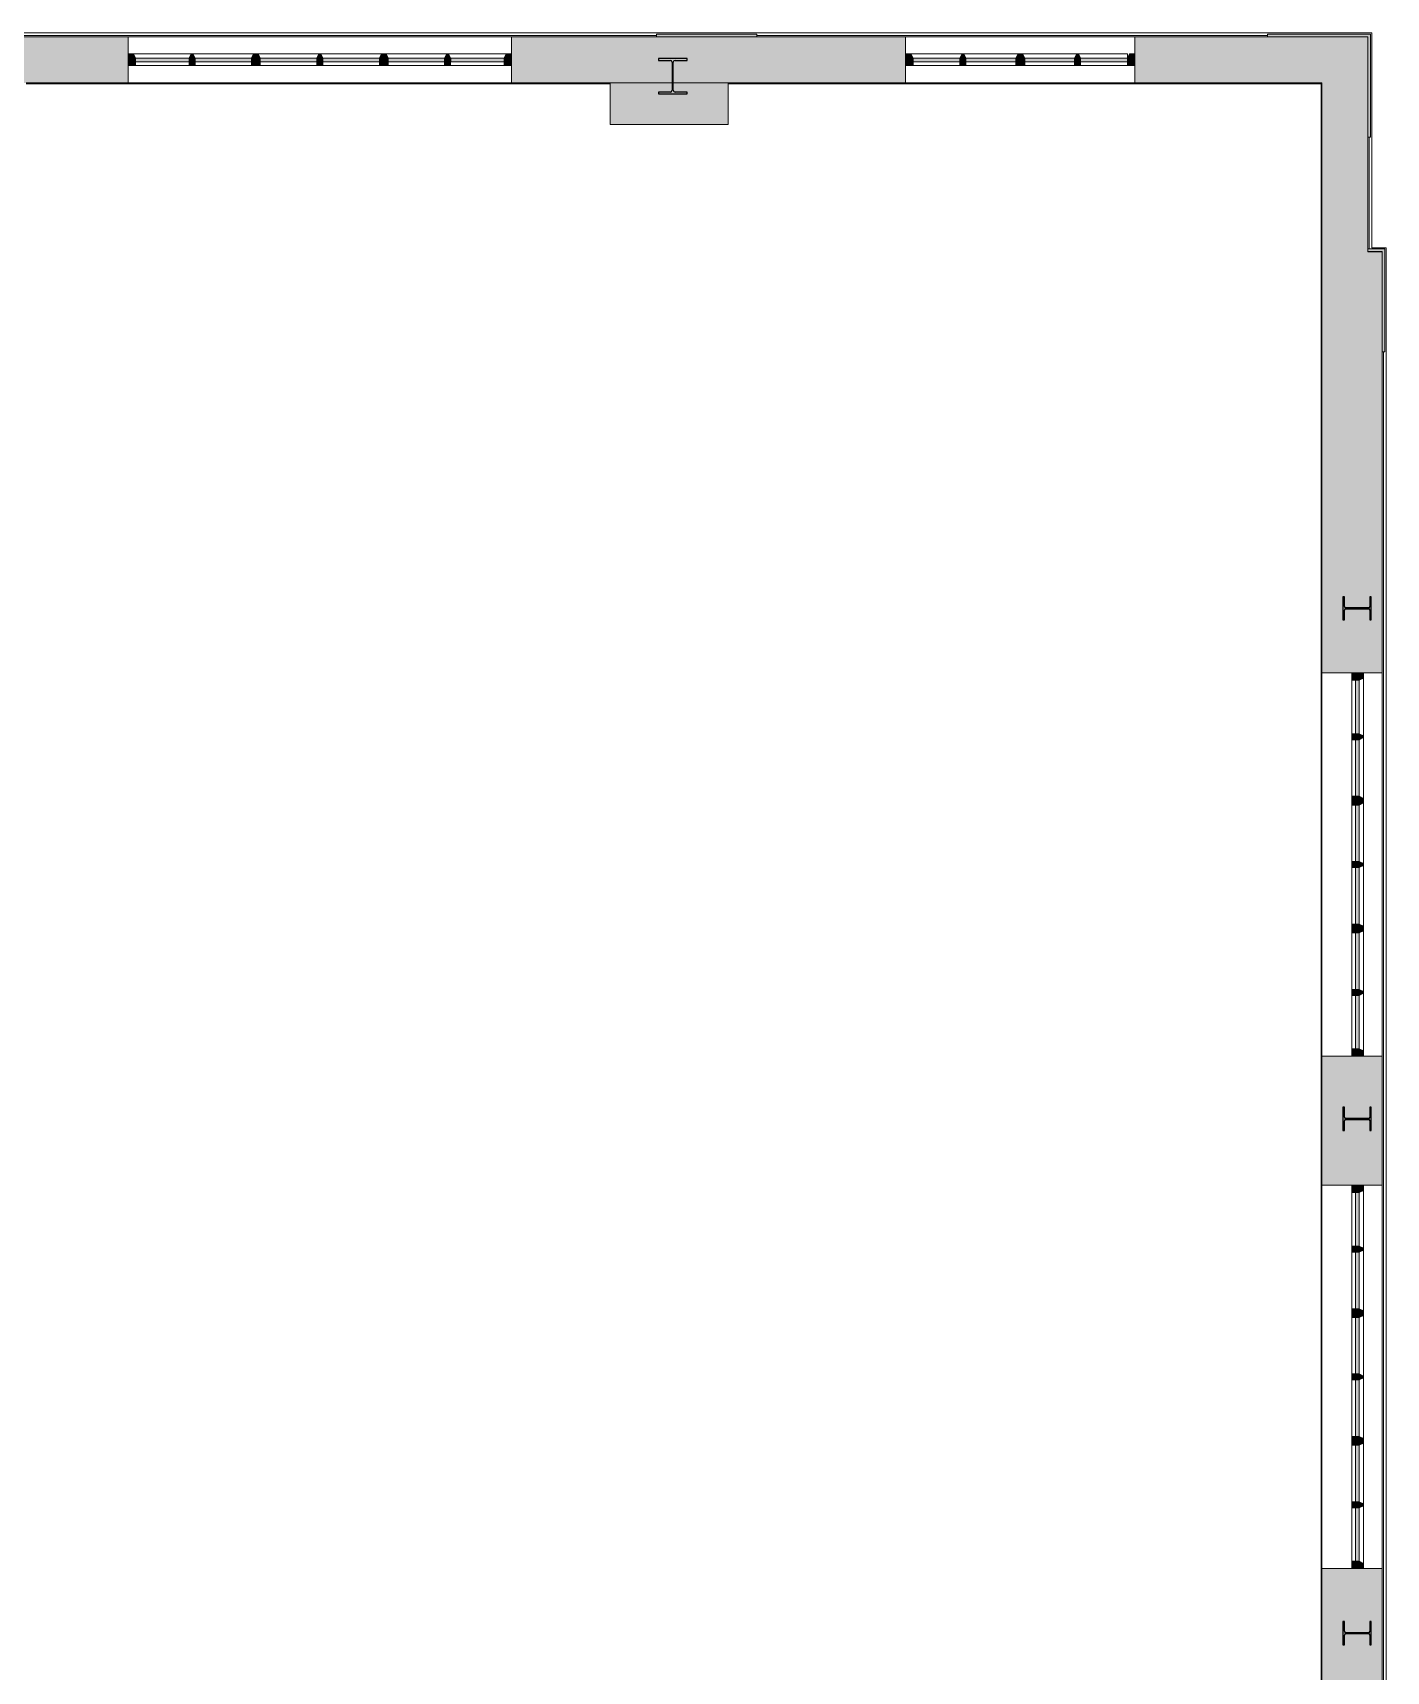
# Model space of a CAD drawing. Header units: inches. Extents: x -3803 to -1421, y -3454 to -210.
# Drawn here: x -2007 to -1629.3, y -669.8 to -212.5 of the extents above; entities that cross this region are included whole.
import ezdxf

# ---------------------------------------------------------------- set-up
doc = ezdxf.new("R2010")
doc.units = ezdxf.units.IN
doc.header["$MEASUREMENT"] = 0
for name, color, linetype, lineweight in [('A-FLOR', 192, 'Continuous', 13), ('A-GLAZ-CURT', 52, 'Continuous', 13), ('A-GLAZ-CWMG', 51, 'Continuous', 13), ('A-WALL', 113, 'Continuous', 13), ('A-WALL-PATT', 111, 'Continuous', 13), ('I-WALL', 2, 'Continuous', 13), ('S-COLS', 52, 'Continuous', 13)]:
    doc.layers.add(name, color=color, linetype=linetype, lineweight=lineweight)

# ---------------------------------------------------------------- blocks, each defined once
blk = doc.blocks.new('_STL - Column - W Shape - 2017v1 - W10x39-1513825-DIMENSION PLAN - LEVEL 2 _579_ - 2__ - CAD')
at = {"layer": 'S-COLS'}
blk.add_hatch(color=130, dxfattribs=at).paths.add_polyline_path([(-4, -4.96), (3.99, -4.96), (3.99, -4.43), (0.66, -4.43), (0.31, -4.28), (0.16, -3.93), (0.16, 3.93), (0.31, 4.28), (0.66, 4.43), (3.99, 4.43), (3.99, 4.96), (-4, 4.96), (-4, 4.43), (-0.66, 4.43), (-0.31, 4.28), (-0.16, 3.93), (-0.16, -3.93), (-0.31, -4.28), (-0.66, -4.43), (-4, -4.43)], flags=0)
at = {"layer": 'S-COLS', "color": 253, "lineweight": 25}
for p, q in [((3.99, 4.96), (-4, 4.96)), ((-4, 4.96), (-4, 4.43)), ((3.99, 4.43), (3.99, 4.96)), ((-4, 4.43), (-0.66, 4.43)), ((-0.16, 3.93), (-0.16, -3.93)), ((0.16, -3.93), (0.16, 3.93)), ((0.66, 4.43), (3.99, 4.43)), ((-0.66, -4.43), (-4, -4.43)), ((-4, -4.43), (-4, -4.96)), ((3.99, -4.43), (0.66, -4.43)), ((3.99, -4.96), (3.99, -4.43)), ((-4, -4.96), (3.99, -4.96))]:
    blk.add_line(p, q, dxfattribs=at)
for centre, start, end in [((-0.66, 3.93), 0, 90), ((0.66, 3.93), 90, 180), ((-0.66, -3.93), 270, 0), ((0.66, -3.93), 180, 270)]:
    blk.add_arc(centre, 0.5, start, end, dxfattribs=at)
blk = doc.blocks.new('15830016-STRUCT_MARTINEZ-MOORE_CENTRAL_v2018_rvt-1-DIMENSION PLAN - LEVEL 2 _579_ - 2__ - CAD')
at = {"layer": 'S-COLS', "lineweight": 5}
for points in [[(-1633.83, -376.39), (-1633.43, -376.39), (-1633.43, -369.89), (-1633.83, -369.89), (-1633.83, -372.63), (-1633.94, -372.9), (-1634.22, -373.02), (-1640.57, -373.02), (-1640.85, -372.9), (-1640.96, -372.63), (-1640.96, -369.89), (-1641.36, -369.89), (-1641.36, -376.39), (-1640.96, -376.39), (-1640.96, -373.66), (-1640.85, -373.38), (-1640.57, -373.27), (-1634.22, -373.27), (-1633.94, -373.38), (-1633.83, -373.66)], [(-1633.83, -518.89), (-1633.43, -518.89), (-1633.43, -512.39), (-1633.83, -512.39), (-1633.83, -515.13), (-1633.94, -515.4), (-1634.22, -515.52), (-1640.57, -515.52), (-1640.85, -515.4), (-1640.96, -515.13), (-1640.96, -512.39), (-1641.36, -512.39), (-1641.36, -518.89), (-1640.96, -518.89), (-1640.96, -516.16), (-1640.85, -515.88), (-1640.57, -515.77), (-1634.22, -515.77), (-1633.94, -515.88), (-1633.83, -516.16)], [(-1633.83, -662.39), (-1633.43, -662.39), (-1633.43, -655.89), (-1633.83, -655.89), (-1633.83, -658.63), (-1633.94, -658.9), (-1634.22, -659.02), (-1640.57, -659.02), (-1640.85, -658.9), (-1640.96, -658.63), (-1640.96, -655.89), (-1641.36, -655.89), (-1641.36, -662.39), (-1640.96, -662.39), (-1640.96, -659.66), (-1640.85, -659.38), (-1640.57, -659.27), (-1634.22, -659.27), (-1633.94, -659.38), (-1633.83, -659.66)]]:
    blk.add_hatch(color=50, dxfattribs=at).paths.add_polyline_path(points, flags=0)
at = {"layer": 'S-COLS', "color": 253, "lineweight": 25}
for p, q in [((-1640.96, -369.89), (-1641.36, -369.89)), ((-1641.36, -369.89), (-1641.36, -376.39)), ((-1640.96, -372.63), (-1640.96, -369.89)), ((-1633.43, -369.89), (-1633.83, -369.89)), ((-1633.83, -369.89), (-1633.83, -372.63)), ((-1633.43, -376.39), (-1633.43, -369.89)), ((-1640.96, -376.39), (-1640.96, -373.66)), ((-1634.22, -373.02), (-1640.57, -373.02)), ((-1640.57, -373.27), (-1634.22, -373.27)), ((-1633.83, -373.66), (-1633.83, -376.39)), ((-1641.36, -376.39), (-1640.96, -376.39)), ((-1633.83, -376.39), (-1633.43, -376.39)), ((-1640.96, -512.39), (-1641.36, -512.39)), ((-1641.36, -512.39), (-1641.36, -518.89)), ((-1640.96, -515.13), (-1640.96, -512.39)), ((-1640.96, -518.89), (-1640.96, -516.16)), ((-1634.22, -515.52), (-1640.57, -515.52)), ((-1640.57, -515.77), (-1634.22, -515.77)), ((-1633.43, -512.39), (-1633.83, -512.39)), ((-1633.83, -512.39), (-1633.83, -515.13)), ((-1633.83, -516.16), (-1633.83, -518.89)), ((-1633.43, -518.89), (-1633.43, -512.39)), ((-1641.36, -518.89), (-1640.96, -518.89)), ((-1633.83, -518.89), (-1633.43, -518.89)), ((-1640.96, -655.89), (-1641.36, -655.89)), ((-1641.36, -655.89), (-1641.36, -662.39)), ((-1640.96, -658.63), (-1640.96, -655.89)), ((-1633.43, -655.89), (-1633.83, -655.89)), ((-1633.83, -655.89), (-1633.83, -658.63)), ((-1633.43, -662.39), (-1633.43, -655.89)), ((-1641.36, -662.39), (-1640.96, -662.39)), ((-1640.96, -662.39), (-1640.96, -659.66)), ((-1634.22, -659.02), (-1640.57, -659.02)), ((-1640.57, -659.27), (-1634.22, -659.27)), ((-1633.83, -659.66), (-1633.83, -662.39)), ((-1633.83, -662.39), (-1633.43, -662.39))]:
    blk.add_line(p, q, dxfattribs=at)
for centre, start, end in [((-1640.57, -372.63), 180, 270), ((-1640.57, -373.66), 90, 180), ((-1634.22, -372.63), 270, 0), ((-1634.22, -373.66), 0, 90), ((-1640.57, -515.13), 180, 270), ((-1640.57, -516.16), 90, 180), ((-1634.22, -515.13), 270, 0), ((-1634.22, -516.16), 0, 90), ((-1640.57, -658.63), 180, 270), ((-1640.57, -659.66), 90, 180), ((-1634.22, -658.63), 270, 0), ((-1634.22, -659.66), 0, 90)]:
    blk.add_arc(centre, 0.39, start, end, dxfattribs=at)
at = {"color": 250, "lineweight": 13}
blk.add_blockref('_STL - Column - W Shape - 2017v1 - W10x39-1513825-DIMENSION PLAN - LEVEL 2 _579_ - 2__ - CAD', (-1828.4, -224.64), dxfattribs=at)
blk = doc.blocks.new('level 2 - band2 - level 2 - band-474741-DIMENSION PLAN - LEVEL 2 _579_ - 2__ - CAD')
at = {"layer": 'A-WALL', "lineweight": 20}
for p, q in [((-2022.4, -212.52), (-1633.27, -212.52)), ((-2022.4, -213.27), (-1832.9, -213.27)), ((-1804.9, -213.27), (-1662.4, -213.27)), ((-1633.27, -212.52), (-1633.27, -272.52)), ((-1634.02, -241.64), (-1634.02, -272.83)), ((-1633.27, -272.52), (-1629.27, -272.52)), ((-1629.27, -272.52), (-1629.27, -902.77)), ((-1630.02, -301.58), (-1630.02, -873.7))]:
    blk.add_line(p, q, dxfattribs=at)
blk = doc.blocks.new('System Panel - Winco Glass-383689-DIMENSION PLAN - LEVEL 2 _579_ - 2__ - CAD')
at = {"layer": 'A-GLAZ-CURT', "lineweight": 9}
blk.add_hatch(color=90, dxfattribs=at).paths.add_polyline_path([(6.546875, 1), (-6.546875, 1), (-6.546875, 0), (6.546875, 0)], flags=0)
at = {"layer": 'A-GLAZ-CURT', "lineweight": 20}
for p, q in [((6.546875, 1), (-6.546875, 1)), ((-6.546875, 1), (-6.546875, 0)), ((-6.546875, 0), (6.546875, 0)), ((6.546875, 0), (6.546875, 1))]:
    blk.add_line(p, q, dxfattribs=at)
blk = doc.blocks.new('System Panel - Winco Glass-383690-DIMENSION PLAN - LEVEL 2 _579_ - 2__ - CAD')
at = {"layer": 'A-GLAZ-CURT', "lineweight": 9}
blk.add_hatch(color=90, dxfattribs=at).paths.add_polyline_path([(6.96875, 1), (-6.96875, 1), (-6.96875, 0), (6.96875, 0)], flags=0)
at = {"layer": 'A-GLAZ-CURT', "lineweight": 20}
for p, q in [((6.96875, 1), (-6.96875, 1)), ((-6.96875, 1), (-6.96875, 0)), ((-6.96875, 0), (6.96875, 0)), ((6.96875, 0), (6.96875, 1))]:
    blk.add_line(p, q, dxfattribs=at)
blk = doc.blocks.new('Rectangular Mullion - Winco Accent Full_Left-Large-383700-DIMENSION PLAN - LEVEL 2 _579_ - 2__ - CAD')
at = {"layer": 'A-GLAZ-CWMG', "lineweight": 9}
blk.add_hatch(color=90, dxfattribs=at).paths.add_polyline_path([(0, -2), (-2.06, -2), (-2.06, 0), (-1.48, 1.25), (0, 1.25)], flags=0)
at = {"layer": 'A-GLAZ-CWMG', "lineweight": 20}
for p, q in [((-2.06, 0), (-1.48, 1.25)), ((-2.06, -2), (-2.06, 0)), ((-1.48, 1.25), (0, 1.25)), ((0, 1.25), (0, -2)), ((0, -2), (-2.06, -2))]:
    blk.add_line(p, q, dxfattribs=at)
blk = doc.blocks.new('Rectangular Mullion - Winco Accent Full_Right-Large-383704-DIMENSION PLAN - LEVEL 2 _579_ - 2__ - CAD')
at = {"layer": 'A-GLAZ-CWMG', "lineweight": 9}
blk.add_hatch(color=90, dxfattribs=at).paths.add_polyline_path([(-2.06, -2), (0, -2), (0, 1.25), (-1.48, 1.25), (-2.06, 0)], flags=0)
at = {"layer": 'A-GLAZ-CWMG', "lineweight": 20}
for p, q in [((-1.48, 1.25), (-2.06, 0)), ((-2.06, 0), (-2.06, -2)), ((0, 1.25), (-1.48, 1.25)), ((0, -2), (0, 1.25)), ((-2.06, -2), (0, -2))]:
    blk.add_line(p, q, dxfattribs=at)
blk = doc.blocks.new('Rectangular Mullion - Winco Accent Full_Right-Large-383706-DIMENSION PLAN - LEVEL 2 _579_ - 2__ - CAD')
at = {"layer": 'A-GLAZ-CWMG', "lineweight": 9}
for p, q in [((-1730.76, -218.39), (-1715.66, -218.39)), ((-1730.18, -221.64), (-1716.24, -221.64))]:
    blk.add_line(p, q, dxfattribs=at)
blk = doc.blocks.new('Rectangular Mullion - Winco Accent Full_Right-Large-383707-DIMENSION PLAN - LEVEL 2 _579_ - 2__ - CAD')
at = {"layer": 'A-GLAZ-CWMG', "lineweight": 9}
for p, q in [((-1761.92, -218.39), (-1747.66, -218.39)), ((-1761.34, -221.64), (-1748.24, -221.64))]:
    blk.add_line(p, q, dxfattribs=at)
blk = doc.blocks.new('Rectangular Mullion - Winco Accent Full_Right-Large-V12-DIMENSION PLAN - LEVEL 2 _579_ - 2__ - CAD')
at = {"layer": 'A-GLAZ-CWMG', "lineweight": 9}
for p, q in [((-1747.14, -218.39), (-1732.04, -218.39)), ((-1746.56, -221.64), (-1732.62, -221.64))]:
    blk.add_line(p, q, dxfattribs=at)
blk = doc.blocks.new('Rectangular Mullion - Winco Accent Full_Right-Large-383708-DIMENSION PLAN - LEVEL 2 _579_ - 2__ - CAD')
at = {"layer": 'A-GLAZ-CWMG', "lineweight": 9}
for p, q in [((-1715.14, -218.39), (-1701.46, -218.39)), ((-1701.46, -218.39), (-1701.46, -219.64)), ((-1714.56, -221.64), (-1701.46, -221.64))]:
    blk.add_line(p, q, dxfattribs=at)
blk = doc.blocks.new('Rectangular Mullion - Winco Accent Full-Large-383712-DIMENSION PLAN - LEVEL 2 _579_ - 2__ - CAD')
at = {"layer": 'A-GLAZ-CWMG', "lineweight": 9}
blk.add_hatch(color=90, dxfattribs=at).paths.add_polyline_path([(1.22, -2), (-1.22, -2), (-1.22, 0), (-0.64, 1.25), (0.64, 1.25), (1.22, 0)], flags=0)
at = {"layer": 'A-GLAZ-CWMG', "lineweight": 20}
for p, q in [((-1.22, 0), (-0.64, 1.25)), ((-1.22, -2), (-1.22, 0)), ((-0.64, 1.25), (0.64, 1.25)), ((0.64, 1.25), (1.22, 0)), ((1.22, 0), (1.22, -2)), ((1.22, -2), (-1.22, -2))]:
    blk.add_line(p, q, dxfattribs=at)
blk = doc.blocks.new('coin 29 - coin 2-499096-DIMENSION PLAN - LEVEL 2 _579_ - 2__ - CAD')
at = {"layer": 'A-WALL-PATT', "lineweight": 20}
blk.add_hatch(color=10, dxfattribs=at).paths.add_polyline_path([(-1629.65, -301.58), (-1629.65, -272.83), (-1634.4, -272.83), (-1634.4, -273.58), (-1630.4, -273.58), (-1630.4, -301.58)], flags=0)
at = {"layer": 'A-WALL', "lineweight": 20}
for p, q in [((-1629.65, -272.83), (-1634.4, -272.83)), ((-1634.4, -272.83), (-1634.4, -273.58)), ((-1634.4, -273.58), (-1630.4, -273.58)), ((-1630.4, -273.58), (-1630.4, -301.58)), ((-1629.65, -301.58), (-1629.65, -272.83)), ((-1630.4, -301.58), (-1629.65, -301.58))]:
    blk.add_line(p, q, dxfattribs=at)
blk = doc.blocks.new('coin 30 - coin 2-499679-DIMENSION PLAN - LEVEL 2 _579_ - 2__ - CAD')
at = {"layer": 'A-WALL-PATT', "lineweight": 20}
blk.add_hatch(color=10, dxfattribs=at).paths.add_polyline_path([(-1633.65, -361.64), (-1633.65, -332.89), (-1662.4, -332.89), (-1662.4, -333.64), (-1634.4, -333.64), (-1634.4, -361.64)], flags=0)
at = {"layer": 'A-WALL', "lineweight": 20}
for p, q in [((-1633.65, -332.89), (-1662.4, -332.89)), ((-1662.4, -332.89), (-1662.4, -333.64)), ((-1662.4, -333.64), (-1634.4, -333.64)), ((-1634.4, -333.64), (-1634.4, -361.64)), ((-1633.65, -361.64), (-1633.65, -332.89)), ((-1634.4, -361.64), (-1633.65, -361.64))]:
    blk.add_line(p, q, dxfattribs=at)
blk = doc.blocks.new('coin 33 - coin 1-513405-DIMENSION PLAN - LEVEL 2 _579_ - 2__ - CAD')
at = {"layer": 'A-WALL-PATT', "lineweight": 20}
blk.add_hatch(color=10, dxfattribs=at).paths.add_polyline_path([(-1804.9, -333.64), (-1804.9, -332.89), (-1832.9, -332.89), (-1832.9, -333.64), (-1806.4, -333.64)], flags=0)
at = {"layer": 'A-WALL', "lineweight": 20}
for p, q in [((-1832.9, -332.89), (-1832.9, -333.64)), ((-1804.9, -332.89), (-1832.9, -332.89)), ((-1832.9, -333.64), (-1804.9, -333.64)), ((-1804.9, -333.64), (-1804.9, -332.89))]:
    blk.add_line(p, q, dxfattribs=at)
blk = doc.blocks.new('System Panel - Winco Glass-383966-DIMENSION PLAN - LEVEL 2 _579_ - 2__ - CAD')
at = {"layer": 'A-GLAZ-CURT', "lineweight": 9}
blk.add_hatch(color=90, dxfattribs=at).paths.add_polyline_path([(7.46, 0), (-7.46, 0), (-7.46, -1), (7.46, -1)], flags=0)
at = {"layer": 'A-GLAZ-CURT', "lineweight": 20}
for p, q in [((7.46, 0), (-7.46, 0)), ((-7.46, 0), (-7.46, -1)), ((-7.46, -1), (7.46, -1)), ((7.46, -1), (7.46, 0))]:
    blk.add_line(p, q, dxfattribs=at)
blk = doc.blocks.new('System Panel - Winco Glass-383967-DIMENSION PLAN - LEVEL 2 _579_ - 2__ - CAD')
at = {"layer": 'A-GLAZ-CURT', "lineweight": 9}
blk.add_hatch(color=90, dxfattribs=at).paths.add_polyline_path([(7.89, 0), (-7.89, 0), (-7.89, -1), (7.89, -1)], flags=0)
at = {"layer": 'A-GLAZ-CURT', "lineweight": 20}
for p, q in [((7.89, 0), (-7.89, 0)), ((-7.89, 0), (-7.89, -1)), ((7.89, -1), (7.89, 0)), ((-7.89, -1), (7.89, -1))]:
    blk.add_line(p, q, dxfattribs=at)
blk = doc.blocks.new('Rectangular Mullion - Winco Accent Full-Large-383988-DIMENSION PLAN - LEVEL 2 _579_ - 2__ - CAD')
at = {"layer": 'A-GLAZ-CWMG', "lineweight": 9}
blk.add_hatch(color=90, dxfattribs=at).paths.add_polyline_path([(1.22, 0), (0.64, -1.25), (-0.64, -1.25), (-1.22, 0), (-1.22, 2), (1.22, 2)], flags=0)
at = {"layer": 'A-GLAZ-CWMG', "lineweight": 20}
for p, q in [((-1.22, 2), (1.22, 2)), ((-1.22, 0), (-1.22, 2)), ((-0.64, -1.25), (-1.22, 0)), ((1.22, 0), (0.64, -1.25)), ((1.22, 2), (1.22, 0)), ((0.64, -1.25), (-0.64, -1.25))]:
    blk.add_line(p, q, dxfattribs=at)
blk = doc.blocks.new('Rectangular Mullion - Winco Accent Full-383995-DIMENSION PLAN - LEVEL 2 _579_ - 2__ - CAD')
at = {"layer": 'A-GLAZ-CWMG', "lineweight": 9}
blk.add_hatch(color=90, dxfattribs=at).paths.add_polyline_path([(0.84, 0), (0.26, -1.25), (-0.26, -1.25), (-0.84, 0), (-0.84, 2), (0.84, 2)], flags=0)
at = {"layer": 'A-GLAZ-CWMG', "lineweight": 20}
for p, q in [((-0.84, 2), (0.84, 2)), ((-0.84, 0), (-0.84, 2)), ((-0.26, -1.25), (-0.84, 0)), ((0.84, 0), (0.26, -1.25)), ((0.84, 2), (0.84, 0)), ((0.26, -1.25), (-0.26, -1.25))]:
    blk.add_line(p, q, dxfattribs=at)
blk = doc.blocks.new('Rectangular Mullion - Winco Accent Full_Right-Large-384009-DIMENSION PLAN - LEVEL 2 _579_ - 2__ - CAD')
at = {"layer": 'A-GLAZ-CWMG', "lineweight": 9}
blk.add_hatch(color=90, dxfattribs=at).paths.add_polyline_path([(-2.06, 0), (-1.48, -1.25), (0, -1.25), (0, 2), (-2.06, 2)], flags=0)
at = {"layer": 'A-GLAZ-CWMG', "lineweight": 20}
for p, q in [((0, 2), (-2.06, 2)), ((-2.06, 2), (-2.06, 0)), ((-2.06, 0), (-1.48, -1.25)), ((0, -1.25), (0, 2)), ((-1.48, -1.25), (0, -1.25))]:
    blk.add_line(p, q, dxfattribs=at)
blk = doc.blocks.new('Rectangular Mullion - Winco Accent Full_Left-Large-384018-DIMENSION PLAN - LEVEL 2 _579_ - 2__ - CAD')
at = {"layer": 'A-GLAZ-CWMG', "lineweight": 9}
blk.add_hatch(color=90, dxfattribs=at).paths.add_polyline_path([(0, -1.25), (-1.48, -1.25), (-2.06, 0), (-2.06, 2), (0, 2)], flags=0)
at = {"layer": 'A-GLAZ-CWMG', "lineweight": 20}
for p, q in [((-2.06, 0), (-2.06, 2)), ((-2.06, 2), (0, 2)), ((-1.48, -1.25), (-2.06, 0)), ((0, 2), (0, -1.25)), ((0, -1.25), (-1.48, -1.25))]:
    blk.add_line(p, q, dxfattribs=at)
blk = doc.blocks.new('Rectangular Mullion - Winco Accent Full_Right-Large-384019-DIMENSION PLAN - LEVEL 2 _579_ - 2__ - CAD')
at = {"layer": 'A-GLAZ-CWMG', "lineweight": 9}
for p, q in [((-1638.83, -782.08), (-1638.83, -767.15)), ((-1635.58, -782.66), (-1635.58, -766.57))]:
    blk.add_line(p, q, dxfattribs=at)
blk = doc.blocks.new('Rectangular Mullion - Winco Accent Full_Right-Large-384020-DIMENSION PLAN - LEVEL 2 _579_ - 2__ - CAD')
at = {"layer": 'A-GLAZ-CWMG', "lineweight": 9}
for p, q in [((-1638.83, -747.26), (-1638.83, -731.48)), ((-1635.58, -747.84), (-1635.58, -730.9))]:
    blk.add_line(p, q, dxfattribs=at)
blk = doc.blocks.new('Rectangular Mullion - Winco Accent Full_Right-Large-V29-DIMENSION PLAN - LEVEL 2 _579_ - 2__ - CAD')
at = {"layer": 'A-GLAZ-CWMG', "lineweight": 9}
for p, q in [((-1638.83, -729.8), (-1638.83, -714.03)), ((-1635.58, -730.38), (-1635.58, -713.44))]:
    blk.add_line(p, q, dxfattribs=at)
blk = doc.blocks.new('Rectangular Mullion - Winco Accent Full_Right-Large-384021-DIMENSION PLAN - LEVEL 2 _579_ - 2__ - CAD')
at = {"layer": 'A-GLAZ-CWMG', "lineweight": 9}
for p, q in [((-1638.83, -694.13), (-1638.83, -679.2)), ((-1635.58, -694.71), (-1635.58, -678.62))]:
    blk.add_line(p, q, dxfattribs=at)
blk = doc.blocks.new('Rectangular Mullion - Winco Accent Full-384177-DIMENSION PLAN - LEVEL 2 _579_ - 2__ - CAD')
at = {"layer": 'A-GLAZ-CWMG', "lineweight": 9}
blk.add_hatch(color=90, dxfattribs=at).paths.add_polyline_path([(0.84, -2), (-0.84, -2), (-0.84, 0), (-0.26, 1.25), (0.26, 1.25), (0.84, 0)], flags=0)
at = {"layer": 'A-GLAZ-CWMG', "lineweight": 20}
for p, q in [((-0.84, 0), (-0.26, 1.25)), ((-0.84, -2), (-0.84, 0)), ((-0.26, 1.25), (0.26, 1.25)), ((0.26, 1.25), (0.84, 0)), ((0.84, 0), (0.84, -2)), ((0.84, -2), (-0.84, -2))]:
    blk.add_line(p, q, dxfattribs=at)

msp = doc.modelspace()

# ---------------------------------------------------------------- hatches: boundary and pattern name
at = {"layer": 'A-WALL-PATT', "lineweight": 20}
h = msp.add_hatch(color=10, dxfattribs=at)
h.paths.add_polyline_path([(-3579.52, -226.52), (-3525.4, -226.52), (-3525.4, -213.64), (-3579.52, -213.64)], flags=0)
h.paths.add_polyline_path([(-3461.4, -226.52), (-3396.56, -226.52), (-3396.56, -220.71), (-3396.7, -220.36), (-3397.06, -220.21), (-3400.39, -220.21), (-3400.39, -219.68), (-3392.4, -219.68), (-3392.4, -220.21), (-3395.74, -220.21), (-3396.09, -220.36), (-3396.24, -220.71), (-3396.24, -226.52), (-3352.4, -226.52), (-3352.4, -213.64), (-3461.4, -213.64)], flags=0)
h.paths.add_polyline_path([(-3245.4, -226.52), (-3200.56, -226.52), (-3200.56, -220.71), (-3200.7, -220.36), (-3201.06, -220.21), (-3204.39, -220.21), (-3204.39, -219.68), (-3196.4, -219.68), (-3196.4, -220.21), (-3199.8, -220.24), (-3200.09, -220.36), (-3200.24, -220.71), (-3200.24, -226.52), (-3156.4, -226.52), (-3156.4, -213.64), (-3245.4, -213.64), (-3245.4, -220.21)], flags=0)
h.paths.add_polyline_path([(-3049.4, -226.52), (-3004.56, -226.52), (-3004.56, -220.71), (-3004.7, -220.36), (-3005.06, -220.21), (-3008.39, -220.21), (-3008.39, -219.68), (-3000.4, -219.68), (-3000.4, -220.21), (-3003.74, -220.21), (-3004.09, -220.36), (-3004.24, -220.71), (-3004.24, -226.52), (-2959.4, -226.52), (-2959.4, -213.64), (-3049.4, -213.64)], flags=0)
h.paths.add_polyline_path([(-2852.4, -226.52), (-2808.56, -226.52), (-2808.56, -220.71), (-2808.7, -220.36), (-2809.06, -220.21), (-2812.39, -220.21), (-2812.39, -219.68), (-2804.4, -219.68), (-2804.4, -220.21), (-2807.74, -220.21), (-2808.09, -220.36), (-2808.24, -220.71), (-2808.24, -226.52), (-2764.4, -226.52), (-2764.4, -213.64), (-2852.4, -213.64), (-2852.4, -220.21)], flags=0)
h.paths.add_polyline_path([(-2657.4, -226.52), (-2612.56, -226.52), (-2612.56, -220.71), (-2612.7, -220.36), (-2613.06, -220.21), (-2616.39, -220.21), (-2616.39, -219.68), (-2608.4, -219.68), (-2608.4, -220.21), (-2611.8, -220.24), (-2612.09, -220.36), (-2612.24, -220.71), (-2612.24, -226.52), (-2568.4, -226.52), (-2568.4, -213.64), (-2657.4, -213.64)], flags=0)
h.paths.add_polyline_path([(-2461.4, -226.52), (-2416.56, -226.52), (-2416.56, -220.71), (-2416.7, -220.36), (-2417.06, -220.21), (-2420.39, -220.21), (-2420.39, -219.68), (-2412.4, -219.68), (-2412.4, -220.21), (-2415.8, -220.24), (-2416.09, -220.36), (-2416.24, -220.71), (-2416.24, -226.52), (-2372.4, -226.52), (-2372.4, -213.64), (-2461.4, -213.64)], flags=0)
h.paths.add_polyline_path([(-2265.4, -226.52), (-2220.56, -226.52), (-2220.56, -220.71), (-2220.7, -220.36), (-2221.06, -220.21), (-2224.39, -220.21), (-2224.39, -219.68), (-2216.4, -219.68), (-2216.4, -220.21), (-2219.8, -220.24), (-2220.09, -220.36), (-2220.24, -220.71), (-2220.24, -226.52), (-2176.4, -226.52), (-2176.4, -213.64), (-2265.4, -213.64)], flags=0)
h.paths.add_polyline_path([(-2069.4, -226.52), (-2024.56, -226.52), (-2024.56, -220.71), (-2024.7, -220.36), (-2025.06, -220.21), (-2028.39, -220.21), (-2028.39, -219.68), (-2020.4, -219.68), (-2020.4, -220.21), (-2023.8, -220.24), (-2024.09, -220.36), (-2024.24, -220.71), (-2024.24, -226.52), (-1980.4, -226.52), (-1980.4, -213.64), (-2069.4, -213.64)], flags=0)
h.paths.add_polyline_path([(-1873.4, -226.52), (-1828.56, -226.52), (-1828.56, -220.71), (-1828.7, -220.36), (-1829.06, -220.21), (-1832.39, -220.21), (-1832.39, -219.68), (-1824.4, -219.68), (-1824.4, -220.21), (-1827.74, -220.21), (-1828.09, -220.36), (-1828.24, -220.71), (-1828.24, -226.52), (-1763.4, -226.52), (-1763.4, -213.64), (-1873.4, -213.64), (-1873.4, -220.21)], flags=0)
h.paths.add_polyline_path([(-1699.4, -226.52), (-1634.4, -226.52), (-1634.4, -213.64), (-1699.4, -213.64)], flags=0)
for points in [[(-1845.9, -238.14), (-1812.9, -238.14), (-1812.9, -226.52), (-1828.24, -226.52), (-1828.24, -228.57), (-1828.09, -228.92), (-1827.74, -229.07), (-1824.4, -229.07), (-1824.4, -229.6), (-1832.39, -229.6), (-1832.39, -229.07), (-1829.06, -229.07), (-1828.7, -228.92), (-1828.56, -228.57), (-1828.56, -226.52), (-1845.9, -226.52), (-1845.9, -229.6)], [(-1647.27, -273.64), (-1634.4, -273.64), (-1634.4, -226.52), (-1647.27, -226.52)]]:
    msp.add_hatch(color=10, dxfattribs=at).paths.add_polyline_path(points, flags=0)
h = msp.add_hatch(color=10, dxfattribs=at)
h.paths.add_polyline_path([(-1647.27, -901.64), (-1630.4, -901.64), (-1630.4, -784.14), (-1647.27, -784.14)], flags=0)
h.paths.add_polyline_path([(-1647.27, -677.14), (-1630.4, -677.14), (-1630.4, -641.14), (-1647.27, -641.14)], flags=0)
h.paths.add_polyline_path([(-1647.27, -534.14), (-1630.4, -534.14), (-1630.4, -498.14), (-1647.27, -498.14)], flags=0)
h.paths.add_polyline_path([(-1647.27, -391.14), (-1630.4, -391.14), (-1630.4, -273.64), (-1647.27, -273.64), (-1647.27, -298.27)], flags=0)

# ---------------------------------------------------------------- linework, layer by layer
at = {"layer": 'A-FLOR', "lineweight": 20}
for p, q in [((-1845.9, -226.77), (-2008.9, -226.77)), ((-1647.4, -226.77), (-1812.9, -226.77)), ((-1647.4, -948.77), (-1647.4, -226.77))]:
    msp.add_line(p, q, dxfattribs=at)
at = {"layer": 'A-WALL', "lineweight": 20}
for p, q in [((-1634.4, -213.64), (-2372.4, -213.64)), ((-1980.4, -226.52), (-1980.4, -213.64)), ((-1873.4, -213.64), (-1873.4, -226.52)), ((-1763.4, -226.52), (-1763.4, -213.64)), ((-1699.4, -213.64), (-1699.4, -226.52)), ((-1634.4, -273.64), (-1634.4, -213.64)), ((-1845.9, -226.52), (-2008.9, -226.52)), ((-1647.27, -226.52), (-1812.9, -226.52)), ((-1647.27, -949.89), (-1647.27, -226.52)), ((-1630.4, -273.64), (-1634.4, -273.64)), ((-1630.4, -901.64), (-1630.4, -273.64)), ((-1647.27, -391.14), (-1630.4, -391.14)), ((-1630.4, -498.14), (-1647.27, -498.14)), ((-1647.27, -534.14), (-1630.4, -534.14)), ((-1630.4, -641.14), (-1647.27, -641.14))]:
    msp.add_line(p, q, dxfattribs=at)
at = {"layer": 'I-WALL', "lineweight": 20}
for p, q in [((-1828.56, -226.52), (-1845.9, -226.52)), ((-1845.9, -226.52), (-1845.9, -238.14)), ((-1812.9, -226.52), (-1828.24, -226.52)), ((-1812.9, -238.14), (-1812.9, -226.52)), ((-1845.9, -238.14), (-1812.9, -238.14))]:
    msp.add_line(p, q, dxfattribs=at)

# ---------------------------------------------------------------- block references
at = {"lineweight": 5}
msp.add_blockref('15830016-STRUCT_MARTINEZ-MOORE_CENTRAL_v2018_rvt-1-DIMENSION PLAN - LEVEL 2 _579_ - 2__ - CAD', (0, 0), dxfattribs=at)
at = {"layer": 'A-GLAZ-CURT', "lineweight": 9}
for name, p in [('System Panel - Winco Glass-383966-DIMENSION PLAN - LEVEL 2 _579_ - 2__ - CAD', (-1970.87, -219.64)), ('System Panel - Winco Glass-383967-DIMENSION PLAN - LEVEL 2 _579_ - 2__ - CAD', (-1953.83, -219.64)), ('System Panel - Winco Glass-383967-DIMENSION PLAN - LEVEL 2 _579_ - 2__ - CAD', (-1935.62, -219.64)), ('System Panel - Winco Glass-383967-DIMENSION PLAN - LEVEL 2 _579_ - 2__ - CAD', (-1918.17, -219.64)), ('System Panel - Winco Glass-383967-DIMENSION PLAN - LEVEL 2 _579_ - 2__ - CAD', (-1899.96, -219.64)), ('System Panel - Winco Glass-383966-DIMENSION PLAN - LEVEL 2 _579_ - 2__ - CAD', (-1882.92, -219.64))]:
    msp.add_blockref(name, p, dxfattribs=at)
for name, p, rotation in [('System Panel - Winco Glass-383689-DIMENSION PLAN - LEVEL 2 _579_ - 2__ - CAD', (-1754.79, -219.64), 180), ('System Panel - Winco Glass-383690-DIMENSION PLAN - LEVEL 2 _579_ - 2__ - CAD', (-1739.59, -219.64), 180), ('System Panel - Winco Glass-383690-DIMENSION PLAN - LEVEL 2 _579_ - 2__ - CAD', (-1723.21, -219.64), 180), ('System Panel - Winco Glass-383689-DIMENSION PLAN - LEVEL 2 _579_ - 2__ - CAD', (-1708.01, -219.64), 180), ('System Panel - Winco Glass-383966-DIMENSION PLAN - LEVEL 2 _579_ - 2__ - CAD', (-1636.83, -400.67), 269.9999999999482), ('System Panel - Winco Glass-383967-DIMENSION PLAN - LEVEL 2 _579_ - 2__ - CAD', (-1636.83, -417.7), 269.9999999999482), ('System Panel - Winco Glass-383967-DIMENSION PLAN - LEVEL 2 _579_ - 2__ - CAD', (-1636.83, -435.91), 269.9999999999482), ('System Panel - Winco Glass-383967-DIMENSION PLAN - LEVEL 2 _579_ - 2__ - CAD', (-1636.83, -453.37), 269.9999999999482), ('System Panel - Winco Glass-383967-DIMENSION PLAN - LEVEL 2 _579_ - 2__ - CAD', (-1636.83, -471.58), 269.9999999999482), ('System Panel - Winco Glass-383966-DIMENSION PLAN - LEVEL 2 _579_ - 2__ - CAD', (-1636.83, -488.61), 269.9999999999482), ('System Panel - Winco Glass-383966-DIMENSION PLAN - LEVEL 2 _579_ - 2__ - CAD', (-1636.83, -543.67), 269.9999999999482), ('System Panel - Winco Glass-383967-DIMENSION PLAN - LEVEL 2 _579_ - 2__ - CAD', (-1636.83, -560.7), 269.9999999999482), ('System Panel - Winco Glass-383967-DIMENSION PLAN - LEVEL 2 _579_ - 2__ - CAD', (-1636.83, -578.91), 269.9999999999482), ('System Panel - Winco Glass-383967-DIMENSION PLAN - LEVEL 2 _579_ - 2__ - CAD', (-1636.83, -596.37), 269.9999999999482), ('System Panel - Winco Glass-383967-DIMENSION PLAN - LEVEL 2 _579_ - 2__ - CAD', (-1636.83, -614.58), 269.9999999999482), ('System Panel - Winco Glass-383966-DIMENSION PLAN - LEVEL 2 _579_ - 2__ - CAD', (-1636.83, -631.61), 269.9999999999482)]:
    msp.add_blockref(name, p, dxfattribs=dict(at, rotation=rotation))
at = {"layer": 'A-GLAZ-CWMG', "lineweight": 9}
for name, p, rotation in [('Rectangular Mullion - Winco Accent Full_Right-Large-384009-DIMENSION PLAN - LEVEL 2 _579_ - 2__ - CAD', (-1980.4, -219.64), 180), ('Rectangular Mullion - Winco Accent Full_Right-Large-384021-DIMENSION PLAN - LEVEL 2 _579_ - 2__ - CAD', (-2657.54, 1417.19), 90.00000000005191), ('Rectangular Mullion - Winco Accent Full_Right-Large-384020-DIMENSION PLAN - LEVEL 2 _579_ - 2__ - CAD', (-2693.2, 1417.19), 90.00000000005191), ('Rectangular Mullion - Winco Accent Full_Right-Large-V29-DIMENSION PLAN - LEVEL 2 _579_ - 2__ - CAD', (-2657.54, 1417.19), 90.00000000005191), ('Rectangular Mullion - Winco Accent Full_Right-Large-384020-DIMENSION PLAN - LEVEL 2 _579_ - 2__ - CAD', (-2657.54, 1417.19), 90.00000000005191), ('Rectangular Mullion - Winco Accent Full_Right-Large-V29-DIMENSION PLAN - LEVEL 2 _579_ - 2__ - CAD', (-2621.87, 1417.19), 90.00000000005191), ('Rectangular Mullion - Winco Accent Full_Right-Large-384019-DIMENSION PLAN - LEVEL 2 _579_ - 2__ - CAD', (-2657.54, 1417.19), 90.00000000005302), ('Rectangular Mullion - Winco Accent Full_Right-Large-384009-DIMENSION PLAN - LEVEL 2 _579_ - 2__ - CAD', (-1636.83, -391.14), 89.9999999999482), ('Rectangular Mullion - Winco Accent Full_Right-Large-384009-DIMENSION PLAN - LEVEL 2 _579_ - 2__ - CAD', (-1636.83, -534.14), 89.9999999999482)]:
    msp.add_blockref(name, p, dxfattribs=dict(at, rotation=rotation))
at = {"layer": 'A-GLAZ-CWMG', "lineweight": 9, "extrusion": (0, 0, -1)}
for name, p, rotation in [('Rectangular Mullion - Winco Accent Full-383995-DIMENSION PLAN - LEVEL 2 _579_ - 2__ - CAD', (1962.56, -219.64), 180), ('Rectangular Mullion - Winco Accent Full-Large-383988-DIMENSION PLAN - LEVEL 2 _579_ - 2__ - CAD', (1944.73, -219.64), 180), ('Rectangular Mullion - Winco Accent Full-383995-DIMENSION PLAN - LEVEL 2 _579_ - 2__ - CAD', (1926.9, -219.64), 180), ('Rectangular Mullion - Winco Accent Full-Large-383988-DIMENSION PLAN - LEVEL 2 _579_ - 2__ - CAD', (1909.06, -219.64), 180), ('Rectangular Mullion - Winco Accent Full-383995-DIMENSION PLAN - LEVEL 2 _579_ - 2__ - CAD', (1891.23, -219.64), 180), ('Rectangular Mullion - Winco Accent Full_Left-Large-384018-DIMENSION PLAN - LEVEL 2 _579_ - 2__ - CAD', (1873.4, -219.64), 180), ('Rectangular Mullion - Winco Accent Full-383995-DIMENSION PLAN - LEVEL 2 _579_ - 2__ - CAD', (1636.83, -408.97), 270.0000000000518), ('Rectangular Mullion - Winco Accent Full-Large-383988-DIMENSION PLAN - LEVEL 2 _579_ - 2__ - CAD', (1636.83, -426.81), 270.0000000000518), ('Rectangular Mullion - Winco Accent Full-383995-DIMENSION PLAN - LEVEL 2 _579_ - 2__ - CAD', (1636.83, -444.64), 270.0000000000518), ('Rectangular Mullion - Winco Accent Full-Large-383988-DIMENSION PLAN - LEVEL 2 _579_ - 2__ - CAD', (1636.83, -462.47), 270.0000000000518), ('Rectangular Mullion - Winco Accent Full-383995-DIMENSION PLAN - LEVEL 2 _579_ - 2__ - CAD', (1636.83, -480.31), 270.0000000000518), ('Rectangular Mullion - Winco Accent Full_Left-Large-384018-DIMENSION PLAN - LEVEL 2 _579_ - 2__ - CAD', (1636.83, -498.14), 270.0000000000518), ('Rectangular Mullion - Winco Accent Full-383995-DIMENSION PLAN - LEVEL 2 _579_ - 2__ - CAD', (1636.83, -551.97), 270.0000000000518), ('Rectangular Mullion - Winco Accent Full-Large-383988-DIMENSION PLAN - LEVEL 2 _579_ - 2__ - CAD', (1636.83, -569.81), 270.0000000000518), ('Rectangular Mullion - Winco Accent Full-383995-DIMENSION PLAN - LEVEL 2 _579_ - 2__ - CAD', (1636.83, -587.64), 270.0000000000518), ('Rectangular Mullion - Winco Accent Full-Large-383988-DIMENSION PLAN - LEVEL 2 _579_ - 2__ - CAD', (1636.83, -605.47), 270.0000000000518), ('Rectangular Mullion - Winco Accent Full-383995-DIMENSION PLAN - LEVEL 2 _579_ - 2__ - CAD', (1636.83, -623.31), 270.0000000000518), ('Rectangular Mullion - Winco Accent Full_Left-Large-384018-DIMENSION PLAN - LEVEL 2 _579_ - 2__ - CAD', (1636.83, -641.14), 270.0000000000518)]:
    msp.add_blockref(name, p, dxfattribs=dict(at, rotation=rotation))
for name, p in [('Rectangular Mullion - Winco Accent Full_Left-Large-383700-DIMENSION PLAN - LEVEL 2 _579_ - 2__ - CAD', (1763.4, -219.64)), ('Rectangular Mullion - Winco Accent Full-384177-DIMENSION PLAN - LEVEL 2 _579_ - 2__ - CAD', (1747.4, -219.64)), ('Rectangular Mullion - Winco Accent Full-Large-383712-DIMENSION PLAN - LEVEL 2 _579_ - 2__ - CAD', (1731.4, -219.64)), ('Rectangular Mullion - Winco Accent Full-384177-DIMENSION PLAN - LEVEL 2 _579_ - 2__ - CAD', (1715.4, -219.64))]:
    msp.add_blockref(name, p, dxfattribs=at)
at = {"layer": 'A-GLAZ-CWMG', "lineweight": 9}
for name, p in [('Rectangular Mullion - Winco Accent Full_Right-Large-383707-DIMENSION PLAN - LEVEL 2 _579_ - 2__ - CAD', (0, 0)), ('Rectangular Mullion - Winco Accent Full_Right-Large-V12-DIMENSION PLAN - LEVEL 2 _579_ - 2__ - CAD', (0, 0)), ('Rectangular Mullion - Winco Accent Full_Right-Large-383706-DIMENSION PLAN - LEVEL 2 _579_ - 2__ - CAD', (0, 0)), ('Rectangular Mullion - Winco Accent Full_Right-Large-383708-DIMENSION PLAN - LEVEL 2 _579_ - 2__ - CAD', (0, 0)), ('Rectangular Mullion - Winco Accent Full_Right-Large-383704-DIMENSION PLAN - LEVEL 2 _579_ - 2__ - CAD', (-1699.4, -219.64)), ('Rectangular Mullion - Winco Accent Full_Right-Large-384021-DIMENSION PLAN - LEVEL 2 _579_ - 2__ - CAD', (0, 286)), ('Rectangular Mullion - Winco Accent Full_Right-Large-384020-DIMENSION PLAN - LEVEL 2 _579_ - 2__ - CAD', (0, 321.67)), ('Rectangular Mullion - Winco Accent Full_Right-Large-V29-DIMENSION PLAN - LEVEL 2 _579_ - 2__ - CAD', (0, 286)), ('Rectangular Mullion - Winco Accent Full_Right-Large-384020-DIMENSION PLAN - LEVEL 2 _579_ - 2__ - CAD', (0, 286)), ('Rectangular Mullion - Winco Accent Full_Right-Large-V29-DIMENSION PLAN - LEVEL 2 _579_ - 2__ - CAD', (0, 250.33)), ('Rectangular Mullion - Winco Accent Full_Right-Large-384019-DIMENSION PLAN - LEVEL 2 _579_ - 2__ - CAD', (0, 286)), ('Rectangular Mullion - Winco Accent Full_Right-Large-384021-DIMENSION PLAN - LEVEL 2 _579_ - 2__ - CAD', (0, 143)), ('Rectangular Mullion - Winco Accent Full_Right-Large-384020-DIMENSION PLAN - LEVEL 2 _579_ - 2__ - CAD', (0, 178.67)), ('Rectangular Mullion - Winco Accent Full_Right-Large-V29-DIMENSION PLAN - LEVEL 2 _579_ - 2__ - CAD', (0, 143)), ('Rectangular Mullion - Winco Accent Full_Right-Large-384020-DIMENSION PLAN - LEVEL 2 _579_ - 2__ - CAD', (0, 143)), ('Rectangular Mullion - Winco Accent Full_Right-Large-V29-DIMENSION PLAN - LEVEL 2 _579_ - 2__ - CAD', (0, 107.33)), ('Rectangular Mullion - Winco Accent Full_Right-Large-384019-DIMENSION PLAN - LEVEL 2 _579_ - 2__ - CAD', (0, 143))]:
    msp.add_blockref(name, p, dxfattribs=at)
at = {"layer": 'A-WALL', "lineweight": 20}
for name, p in [('level 2 - band2 - level 2 - band-474741-DIMENSION PLAN - LEVEL 2 _579_ - 2__ - CAD', (0, 0)), ('coin 33 - coin 1-513405-DIMENSION PLAN - LEVEL 2 _579_ - 2__ - CAD', (0, 120)), ('coin 30 - coin 2-499679-DIMENSION PLAN - LEVEL 2 _579_ - 2__ - CAD', (0, 120)), ('coin 29 - coin 2-499096-DIMENSION PLAN - LEVEL 2 _579_ - 2__ - CAD', (0, 0))]:
    msp.add_blockref(name, p, dxfattribs=at)

doc.saveas('drawing.dxf')
